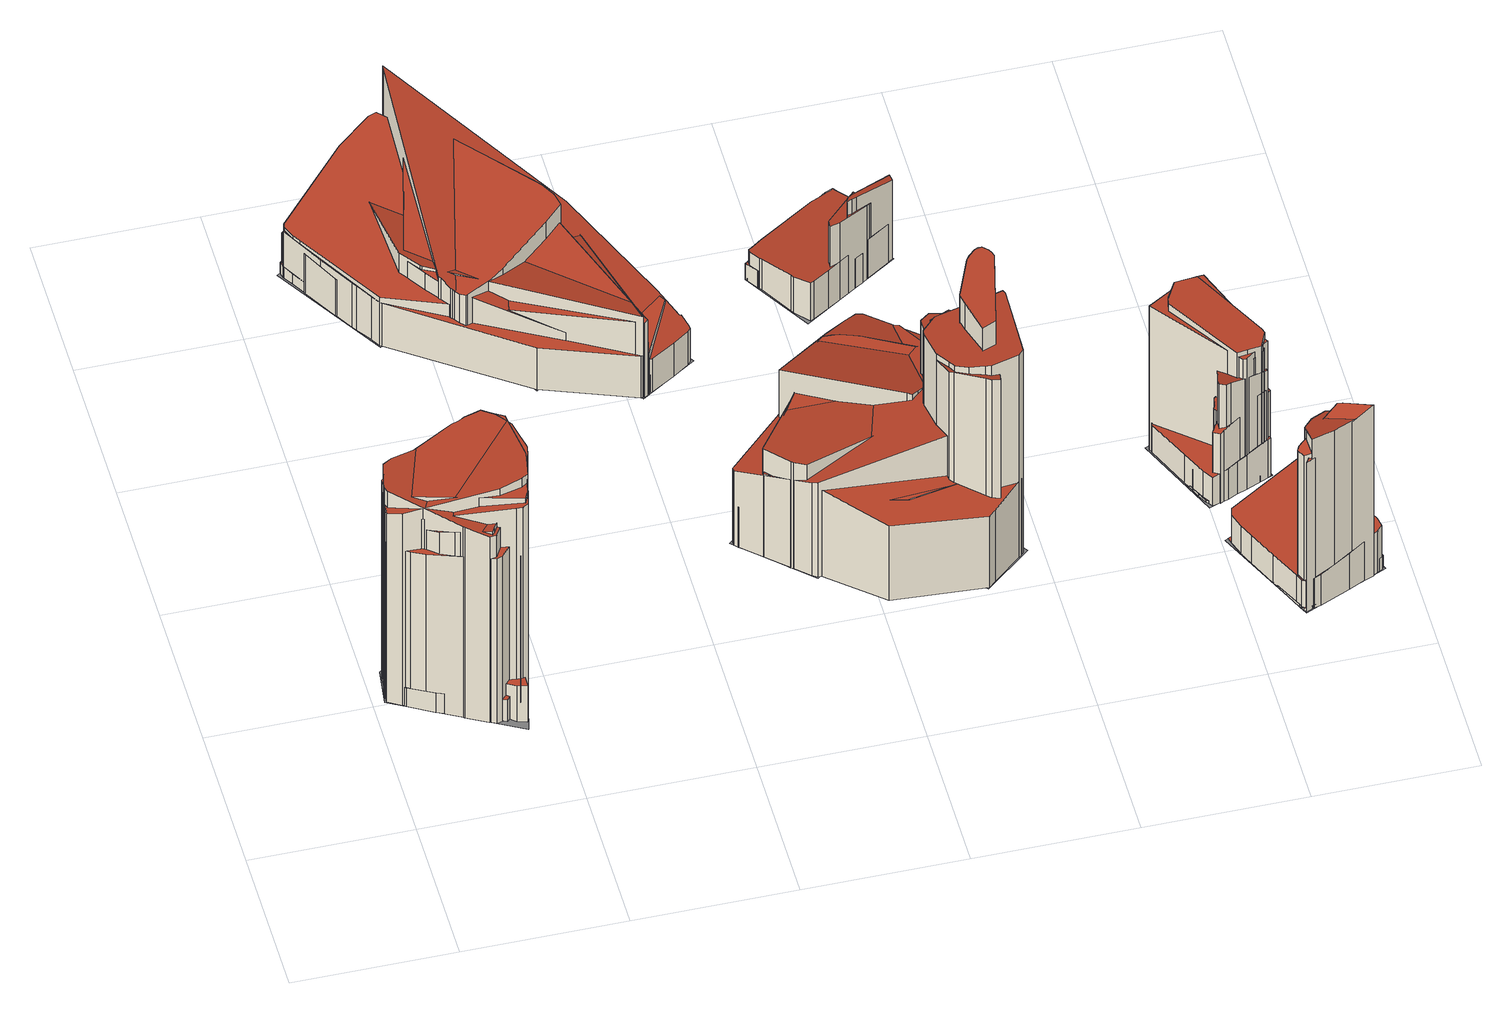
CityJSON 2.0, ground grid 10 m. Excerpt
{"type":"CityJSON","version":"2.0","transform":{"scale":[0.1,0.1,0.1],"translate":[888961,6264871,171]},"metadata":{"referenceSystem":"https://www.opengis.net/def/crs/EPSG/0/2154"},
"CityObjects":{
"building1":{"type":"Building","attributes":{"class":"Building"},"children":["building1-1"]},
"building1-1":{"type":"BuildingPart","parents":["building1"],"geometry":[{"type":"MultiSurface","lod":"2.2","boundaries":[[[0,1,2,3,4,5,6,7,8,9,10,11,12,13,14]],[[15,16,1,0]],[[16,17,2,1]],[[17,18,3,2]],[[18,19,4,3]],[[19,20,5,4]],[[20,21,6,5]],[[21,22,7,6]],[[22,23,8,7]],[[23,24,9,8]],[[24,25,10,9]],[[25,26,11,10]],[[26,27,12,11]],[[27,28,13,12]],[[28,29,14,13]],[[29,15,0,14]],[[30,31,32,33,34,35,36,37,38,39,40,41,42,43,44,45,46,47,48]],[[49,50,31,30]],[[50,51,32,31]],[[51,52,33,32]],[[52,53,34,33]],[[53,54,35,34]],[[54,55,36,35]],[[55,56,37,36]],[[56,57,38,37]],[[57,58,39,38]],[[58,59,40,39]],[[59,60,41,40]],[[60,61,42,41]],[[61,62,43,42]],[[62,63,44,43]],[[63,64,45,44]],[[64,65,46,45]],[[65,66,47,46]],[[66,67,48,47]],[[67,49,30,48]],[[68,69,70,71,72,73,74,75,76,77,78]],[[79,80,69,68]],[[80,81,70,69]],[[81,82,71,70]],[[82,83,72,71]],[[83,84,73,72]],[[84,85,74,73]],[[85,86,75,74]],[[86,87,76,75]],[[87,88,77,76]],[[88,89,78,77]],[[89,79,68,78]],[[90,91,92,93,94,95,96,97,98,99,100,101,102]],[[103,104,91,90]],[[104,105,92,91]],[[105,106,93,92]],[[106,107,94,93]],[[107,108,95,94]],[[108,109,96,95]],[[109,110,97,96]],[[110,111,98,97]],[[111,112,99,98]],[[112,113,100,99]],[[113,114,101,100]],[[114,115,102,101]],[[115,103,90,102]],[[116,117,118,119,120,121,122,123,124,125,126,127,128]],[[129,130,117,116]],[[130,131,118,117]],[[131,132,119,118]],[[132,20,120,119]],[[20,133,121,120]],[[133,134,122,121]],[[134,135,123,122]],[[135,136,124,123]],[[136,137,125,124]],[[137,138,126,125]],[[138,139,127,126]],[[139,140,128,127]],[[140,129,116,128]],[[141,142,143,144,145,146,147,148,149,150,151,152]],[[153,154,142,141]],[[154,155,143,142]],[[155,156,144,143]],[[156,157,145,144]],[[157,158,146,145]],[[158,159,147,146]],[[159,160,148,147]],[[160,161,149,148]],[[161,162,150,149]],[[162,163,151,150]],[[163,164,152,151]],[[164,153,141,152]],[[165,166,167,168,169,170,171,172,173,174,175]],[[176,177,166,165]],[[177,178,167,166]],[[178,179,168,167]],[[179,180,169,168]],[[180,181,170,169]],[[181,182,171,170]],[[182,183,172,171]],[[183,184,173,172]],[[184,185,174,173]],[[185,186,175,174]],[[186,176,165,175]],[[187,188,189,190,191,192,193,194,195,196]],[[197,198,188,187]],[[198,199,189,188]],[[199,200,190,189]],[[200,201,191,190]],[[201,56,192,191]],[[56,202,193,192]],[[202,203,194,193]],[[203,204,195,194]],[[204,205,196,195]],[[205,197,187,196]],[[206,207,208,209,210,211,212,213,214]],[[215,216,207,206]],[[216,217,208,207]],[[217,218,209,208]],[[218,219,210,209]],[[219,220,211,210]],[[220,113,212,211]],[[113,221,213,212]],[[221,222,214,213]],[[222,215,206,214]],[[223,224,225,226,56]]],"semantics":{"surfaces":[{"type":"RoofSurface","rf_azimuth":224.68,"rf_slope":8.95},{"type":"WallSurface","on_footprint_edge":true},{"type":"RoofSurface","rf_azimuth":194.73,"rf_slope":10.81},{"type":"RoofSurface","rf_azimuth":314.13,"rf_slope":13.45},{"type":"RoofSurface","rf_azimuth":207.09,"rf_slope":15},{"type":"RoofSurface","rf_azimuth":162,"rf_slope":19.38},{"type":"RoofSurface","rf_azimuth":138.66,"rf_slope":15.13},{"type":"RoofSurface","rf_azimuth":66.34,"rf_slope":7.08},{"type":"RoofSurface","rf_azimuth":181.18,"rf_slope":17.64},{"type":"RoofSurface","rf_azimuth":203.95,"rf_slope":17.08},{"type":"GroundSurface"}],"values":[0,1,1,1,1,1,1,1,1,1,1,1,1,1,1,1,2,1,1,1,1,1,1,1,1,1,1,1,1,1,1,1,1,1,1,1,3,1,1,1,1,1,1,1,1,1,1,1,4,1,1,1,1,1,1,1,1,1,1,1,1,1,5,1,1,1,1,1,1,1,1,1,1,1,1,1,6,1,1,1,1,1,1,1,1,1,1,1,1,7,1,1,1,1,1,1,1,1,1,1,1,8,1,1,1,1,1,1,1,1,1,1,9,1,1,1,1,1,1,1,1,1,10]}}]},
"building2":{"type":"Building","attributes":{"class":"Building"},"children":["building2-1"]},
"building2-1":{"type":"BuildingPart","parents":["building2"],"geometry":[{"type":"MultiSurface","lod":"2.2","boundaries":[[[227,228,229,230,231,232,233,234,235,236,237,238,239,240,241,242]],[[243,244,228,227]],[[244,245,229,228]],[[245,246,230,229]],[[246,247,231,230]],[[247,248,232,231]],[[248,249,233,232]],[[249,250,234,233]],[[250,251,235,234]],[[251,252,236,235]],[[252,253,237,236]],[[253,254,238,237]],[[254,255,239,238]],[[255,256,240,239]],[[256,257,241,240]],[[257,258,242,241]],[[258,243,227,242]],[[259,260,261,262,263,264,265,266,267,268,269,270,271,272,273,274]],[[275,276,260,259]],[[276,277,261,260]],[[277,278,262,261]],[[278,279,263,262]],[[279,280,264,263]],[[280,281,265,264]],[[281,282,266,265]],[[282,283,267,266]],[[283,284,268,267]],[[284,285,269,268]],[[285,286,270,269]],[[286,287,271,270]],[[287,288,272,271]],[[288,289,273,272]],[[289,290,274,273]],[[290,275,259,274]],[[291,292,293,294,295,296,297,298,299,300,301,302,303,304,305,306,307,308]],[[309,310,292,291]],[[310,311,293,292]],[[311,312,294,293]],[[312,313,295,294]],[[313,314,296,295]],[[314,315,297,296]],[[315,316,298,297]],[[316,317,299,298]],[[317,318,300,299]],[[318,319,301,300]],[[319,320,302,301]],[[320,321,303,302]],[[321,322,304,303]],[[322,323,305,304]],[[323,324,306,305]],[[324,325,307,306]],[[325,326,308,307]],[[326,309,291,308]],[[327,328,329,330,331,332,333,334,335,336,337,338,339,340,341,342,343,344]],[[345,346,328,327]],[[346,347,329,328]],[[347,348,330,329]],[[348,349,331,330]],[[349,246,332,331]],[[246,350,333,332]],[[350,351,334,333]],[[351,352,335,334]],[[352,353,336,335]],[[353,354,337,336]],[[354,355,338,337]],[[355,356,339,338]],[[356,357,340,339]],[[357,255,341,340]],[[255,358,342,341]],[[358,359,343,342]],[[359,360,344,343]],[[360,345,327,344]],[[361,362,363,364,365,366,367,368,369,370,371,372,373,374,375,376,377,378,379]],[[380,381,362,361]],[[381,382,363,362]],[[382,349,364,363]],[[349,383,365,364]],[[383,384,366,365]],[[384,385,367,366]],[[385,386,368,367]],[[386,387,369,368]],[[387,388,370,369]],[[388,285,371,370]],[[285,389,372,371]],[[389,390,373,372]],[[390,391,374,373]],[[391,392,375,374]],[[392,393,376,375]],[[393,394,377,376]],[[394,395,378,377]],[[395,396,379,378]],[[396,380,361,379]],[[397,398,399,400,401,402,403,404,405,406,407,408,409,410,411,412]],[[413,414,398,397]],[[414,415,399,398]],[[415,416,400,399]],[[416,417,401,400]],[[417,418,402,401]],[[418,419,403,402]],[[419,420,404,403]],[[420,421,405,404]],[[421,422,406,405]],[[422,423,407,406]],[[423,424,408,407]],[[424,393,409,408]],[[393,425,410,409]],[[425,426,411,410]],[[426,427,412,411]],[[427,413,397,412]],[[428,429,430,431,432,433,434,435,436,437]],[[438,439,429,428]],[[439,440,430,429]],[[440,441,431,430]],[[441,442,432,431]],[[442,443,433,432]],[[443,444,434,433]],[[444,445,435,434]],[[445,446,436,435]],[[446,447,437,436]],[[447,438,428,437]],[[448,449,450,451,452,453,454,455]],[[456,457,449,448]],[[457,458,450,449]],[[458,459,451,450]],[[459,460,452,451]],[[460,461,453,452]],[[461,462,454,453]],[[462,463,455,454]],[[463,456,448,455]],[[464,465,466,467,468,469,470,471,472]],[[473,465,464]],[[473,474,466,465]],[[474,475,467,466]],[[475,476,468,467]],[[476,477,469,468]],[[477,478,470,469]],[[478,479,471,470]],[[479,472,471]],[[480,481,482,483,484,485,486,487,488,489,490,491,492,493,494]]],"semantics":{"surfaces":[{"type":"RoofSurface","rf_azimuth":211.37,"rf_slope":16.49},{"type":"WallSurface","on_footprint_edge":true},{"type":"RoofSurface","rf_azimuth":304.4,"rf_slope":17.36},{"type":"RoofSurface","rf_azimuth":211.04,"rf_slope":16.75},{"type":"RoofSurface","rf_azimuth":256.93,"rf_slope":1.35},{"type":"RoofSurface","rf_azimuth":243.93,"rf_slope":1.42},{"type":"RoofSurface","rf_azimuth":306.8,"rf_slope":4.72},{"type":"RoofSurface","rf_azimuth":236.75,"rf_slope":2.19},{"type":"RoofSurface","rf_azimuth":65.38,"rf_slope":10.88},{"type":"RoofSurface","rf_azimuth":170.71,"rf_slope":11.93},{"type":"GroundSurface"}],"values":[0,1,1,1,1,1,1,1,1,1,1,1,1,1,1,1,1,2,1,1,1,1,1,1,1,1,1,1,1,1,1,1,1,1,3,1,1,1,1,1,1,1,1,1,1,1,1,1,1,1,1,1,1,4,1,1,1,1,1,1,1,1,1,1,1,1,1,1,1,1,1,1,5,1,1,1,1,1,1,1,1,1,1,1,1,1,1,1,1,1,1,1,6,1,1,1,1,1,1,1,1,1,1,1,1,1,1,1,1,7,1,1,1,1,1,1,1,1,1,1,8,1,1,1,1,1,1,1,1,9,1,1,1,1,1,1,1,1,10]}}]},
"building3":{"type":"Building","attributes":{"class":"Building"},"children":["building3-1"]},
"building3-1":{"type":"BuildingPart","parents":["building3"],"geometry":[{"type":"MultiSurface","lod":"2.2","boundaries":[[[495,496,497,498,499,500,501,502,503,504,505,506,507,508,509,510,511,512]],[[513,514,496,495]],[[514,515,497,496]],[[515,516,498,497]],[[516,517,499,498]],[[517,518,500,499]],[[518,519,501,500]],[[519,520,502,501]],[[520,521,503,502]],[[521,522,504,503]],[[522,523,505,504]],[[523,524,506,505]],[[524,525,507,506]],[[525,526,508,507]],[[526,527,509,508]],[[527,528,510,509]],[[528,529,511,510]],[[529,530,512,511]],[[530,513,495,512]],[[531,532,533,534,535,536,537,538,539,540,541]],[[542,543,532,531]],[[543,544,533,532]],[[544,545,534,533]],[[545,546,535,534]],[[546,547,536,535]],[[547,548,537,536]],[[548,549,538,537]],[[549,550,539,538]],[[550,551,540,539]],[[551,552,541,540]],[[552,542,531,541]],[[553,554,555,556,557,558,559,560,561,562,563]],[[564,565,554,553]],[[565,566,555,554]],[[566,567,556,555]],[[567,568,557,556]],[[568,569,558,557]],[[569,570,559,558]],[[570,571,560,559]],[[571,572,561,560]],[[572,573,562,561]],[[573,574,563,562]],[[574,564,553,563]],[[575,576,577,578,579,580,581,582,583,584,585,586,587,588,589]],[[590,591,576,575]],[[591,592,577,576]],[[592,593,578,577]],[[593,594,579,578]],[[594,595,580,579]],[[595,596,581,580]],[[596,597,582,581]],[[597,598,583,582]],[[598,599,584,583]],[[599,600,585,584]],[[600,601,586,585]],[[601,602,587,586]],[[602,603,588,587]],[[603,604,589,588]],[[604,590,575,589]],[[605,606,607,608,609,610,611,612,613,614,615,616,617,618,619,620,621]],[[622,623,606,605]],[[623,624,607,606]],[[624,625,608,607]],[[625,626,609,608]],[[626,627,610,609]],[[627,628,611,610]],[[628,629,612,611]],[[629,630,613,612]],[[630,631,614,613]],[[631,632,615,614]],[[632,633,616,615]],[[633,634,617,616]],[[634,550,618,617]],[[550,635,619,618]],[[635,636,620,619]],[[636,637,621,620]],[[637,622,605,621]],[[638,639,640,641,642,643,644,645,646,647,648,649,650]],[[651,652,639,638]],[[652,653,640,639]],[[653,654,641,640]],[[654,655,642,641]],[[655,656,643,642]],[[656,657,644,643]],[[657,658,645,644]],[[658,659,646,645]],[[659,660,647,646]],[[660,596,648,647]],[[596,661,649,648]],[[661,662,650,649]],[[662,651,638,650]],[[663,664,665,666,667,668,669,670,671,672]],[[673,674,664,663]],[[674,675,665,664]],[[675,676,666,665]],[[676,677,667,666]],[[677,678,668,667]],[[678,679,669,668]],[[679,680,670,669]],[[680,681,671,670]],[[681,682,672,671]],[[682,673,663,672]],[[683,684,685,686,687,688,689,690,691,692,693]],[[694,695,684,683]],[[695,696,685,684]],[[696,697,686,685]],[[697,698,687,686]],[[698,699,688,687]],[[699,700,689,688]],[[700,701,690,689]],[[701,702,691,690]],[[702,703,692,691]],[[703,704,693,692]],[[704,694,683,693]],[[705,706,707,708,709,710,711,712,713,714]],[[715,716,706,705]],[[716,717,707,706]],[[717,718,708,707]],[[718,719,709,708]],[[719,720,710,709]],[[720,721,711,710]],[[721,569,712,711]],[[569,722,713,712]],[[722,723,714,713]],[[723,715,705,714]],[[724,725,726,727,728,729,730,731,732,733,734,735]],[[736,737,725,724]],[[737,738,726,725]],[[738,739,727,726]],[[739,740,728,727]],[[740,741,729,728]],[[741,742,730,729]],[[742,743,731,730]],[[743,744,732,731]],[[744,745,733,732]],[[745,746,734,733]],[[746,747,735,734]],[[747,736,724,735]],[[748,749,750,751,752,753,754,755,756,757,758]],[[652,759,749,748]],[[759,760,750,749]],[[760,761,751,750]],[[761,762,752,751]],[[762,763,753,752]],[[763,764,754,753]],[[764,765,755,754]],[[765,766,756,755]],[[766,767,757,756]],[[767,768,758,757]],[[768,652,748,758]],[[769,770,771,772,773,774,775,776,777,778,779,780,781,782]],[[783,784,770,769]],[[784,785,771,770]],[[785,786,772,771]],[[786,787,773,772]],[[787,788,774,773]],[[788,595,775,774]],[[595,789,776,775]],[[789,790,777,776]],[[790,791,778,777]],[[791,792,779,778]],[[792,793,780,779]],[[793,794,781,780]],[[794,795,782,781]],[[795,783,769,782]],[[796,797,798,799,800,801,802,803,804,805,806,807,808,809,810,811,515,812]]],"semantics":{"surfaces":[{"type":"RoofSurface","rf_azimuth":280.78,"rf_slope":15.21},{"type":"WallSurface","on_footprint_edge":true},{"type":"RoofSurface","rf_azimuth":155.04,"rf_slope":17.5},{"type":"RoofSurface","rf_azimuth":38.99,"rf_slope":14.81},{"type":"RoofSurface","rf_azimuth":359.08,"rf_slope":2.03},{"type":"RoofSurface","rf_azimuth":310.92,"rf_slope":2.23},{"type":"RoofSurface","rf_azimuth":142.01,"rf_slope":12.71},{"type":"RoofSurface","rf_azimuth":49.41,"rf_slope":2.81},{"type":"RoofSurface","rf_azimuth":138.93,"rf_slope":7.86},{"type":"RoofSurface","rf_azimuth":327.33,"rf_slope":18.87},{"type":"RoofSurface","rf_azimuth":187.18,"rf_slope":14.47},{"type":"RoofSurface","rf_azimuth":72.99,"rf_slope":18.77},{"type":"RoofSurface","rf_azimuth":136.71,"rf_slope":18.49},{"type":"GroundSurface"}],"values":[0,1,1,1,1,1,1,1,1,1,1,1,1,1,1,1,1,1,1,2,1,1,1,1,1,1,1,1,1,1,1,3,1,1,1,1,1,1,1,1,1,1,1,4,1,1,1,1,1,1,1,1,1,1,1,1,1,1,1,5,1,1,1,1,1,1,1,1,1,1,1,1,1,1,1,1,1,6,1,1,1,1,1,1,1,1,1,1,1,1,1,7,1,1,1,1,1,1,1,1,1,1,8,1,1,1,1,1,1,1,1,1,1,1,9,1,1,1,1,1,1,1,1,1,1,10,1,1,1,1,1,1,1,1,1,1,1,1,11,1,1,1,1,1,1,1,1,1,1,1,12,1,1,1,1,1,1,1,1,1,1,1,1,1,1,13]}}]},
"building4":{"type":"Building","attributes":{"class":"Building"},"children":["building4-1"]},
"building4-1":{"type":"BuildingPart","parents":["building4"],"geometry":[{"type":"MultiSurface","lod":"2.2","boundaries":[[[813,814,815,816,817,818,819,820,821,822,823,824,825,826,827,828,829,830,831,832,833]],[[834,835,814,813]],[[835,836,815,814]],[[836,837,816,815]],[[837,838,817,816]],[[838,839,818,817]],[[839,840,819,818]],[[840,841,820,819]],[[841,842,821,820]],[[842,843,822,821]],[[843,844,823,822]],[[844,845,824,823]],[[845,846,825,824]],[[846,847,826,825]],[[847,848,827,826]],[[848,849,828,827]],[[849,850,829,828]],[[850,851,830,829]],[[851,852,831,830]],[[852,853,832,831]],[[853,854,833,832]],[[854,834,813,833]],[[855,856,857,858,859,860,861,862,863,864,865,866]],[[867,837,856,855]],[[837,868,857,856]],[[868,869,858,857]],[[869,870,859,858]],[[870,871,860,859]],[[871,872,861,860]],[[872,873,862,861]],[[873,874,863,862]],[[874,875,864,863]],[[875,876,865,864]],[[876,877,866,865]],[[877,867,855,866]],[[878,879,880,881,882,883,884,885,886,887,888,889,890]],[[891,892,879,878]],[[892,893,880,879]],[[893,894,881,880]],[[894,895,882,881]],[[895,896,883,882]],[[896,897,884,883]],[[897,898,885,884]],[[898,899,886,885]],[[899,900,887,886]],[[900,901,888,887]],[[901,902,889,888]],[[902,903,890,889]],[[903,891,878,890]],[[904,905,906,907,908,909,910,911]],[[912,913,905,904]],[[913,843,906,905]],[[843,914,907,906]],[[914,915,908,907]],[[915,916,909,908]],[[916,917,910,909]],[[917,918,911,910]],[[918,912,904,911]],[[919,920,921,922,923,924,925,926,927]],[[928,929,920,919]],[[929,930,921,920]],[[930,931,922,921]],[[931,932,923,922]],[[932,933,924,923]],[[933,934,925,924]],[[934,935,926,925]],[[935,877,927,926]],[[877,928,919,927]],[[936,937,938,939,940,941,942]],[[943,944,937,936]],[[944,945,938,937]],[[945,946,939,938]],[[946,933,940,939]],[[933,947,941,940]],[[947,948,942,941]],[[948,943,936,942]],[[949,928,950,951,952]]],"semantics":{"surfaces":[{"type":"RoofSurface","rf_azimuth":125.85,"rf_slope":8.07},{"type":"WallSurface","on_footprint_edge":true},{"type":"RoofSurface","rf_azimuth":194.18,"rf_slope":3.38},{"type":"RoofSurface","rf_azimuth":138.1,"rf_slope":16.17},{"type":"RoofSurface","rf_azimuth":357.33,"rf_slope":9.82},{"type":"RoofSurface","rf_azimuth":77.43,"rf_slope":6.66},{"type":"RoofSurface","rf_azimuth":355.03,"rf_slope":15.35},{"type":"GroundSurface"}],"values":[0,1,1,1,1,1,1,1,1,1,1,1,1,1,1,1,1,1,1,1,1,1,2,1,1,1,1,1,1,1,1,1,1,1,1,3,1,1,1,1,1,1,1,1,1,1,1,1,1,4,1,1,1,1,1,1,1,1,5,1,1,1,1,1,1,1,1,1,6,1,1,1,1,1,1,1,7]}}]},
"building5":{"type":"Building","attributes":{"class":"Building"},"children":["building5-1"]},
"building5-1":{"type":"BuildingPart","parents":["building5"],"geometry":[{"type":"MultiSurface","lod":"2.2","boundaries":[[[953,954,955,956,957,958,959,960,961,962,963,964,965,966,967]],[[968,969,954,953]],[[969,970,955,954]],[[970,971,956,955]],[[971,972,957,956]],[[972,973,958,957]],[[973,974,959,958]],[[974,975,960,959]],[[975,976,961,960]],[[976,977,962,961]],[[977,978,963,962]],[[978,979,964,963]],[[979,980,965,964]],[[980,981,966,965]],[[981,982,967,966]],[[982,968,953,967]],[[983,984,985,986,987,988,989,990,991,992,993]],[[994,995,984,983]],[[995,996,985,984]],[[996,997,986,985]],[[997,998,987,986]],[[998,999,988,987]],[[999,1000,989,988]],[[1000,1001,990,989]],[[1001,1002,991,990]],[[1002,1003,992,991]],[[1003,1004,993,992]],[[1004,994,983,993]],[[1005,1006,1007,1008,1009,1010,1011,1012,1013,1014,1015,1016,1017,1018,1019,1020]],[[1021,1006,1005]],[[1021,1022,1007,1006]],[[1022,1023,1008,1007]],[[1023,1024,1009,1008]],[[1024,1025,1010,1009]],[[1025,1026,1011,1010]],[[1026,973,1012,1011]],[[973,1027,1013,1012]],[[1027,1028,1014,1013]],[[1028,1029,1015,1014]],[[1029,1030,1016,1015]],[[1030,1031,1017,1016]],[[1031,1032,1018,1017]],[[1032,1033,1019,1018]],[[1033,1020,1019]],[[1034,1035,1036,1037,1038,1039,1040,1041,1042,1043]],[[1044,1045,1035,1034]],[[1045,974,1036,1035]],[[974,1046,1037,1036]],[[1046,1047,1038,1037]],[[1047,1048,1039,1038]],[[1048,1049,1040,1039]],[[1049,1050,1041,1040]],[[1050,1051,1042,1041]],[[1051,1052,1043,1042]],[[1052,1044,1034,1043]],[[1053,1054,1055,1056,1057,1058,1059,1060,1061]],[[1062,1063,1054,1053]],[[1063,1064,1055,1054]],[[1064,1065,1056,1055]],[[1065,1066,1057,1056]],[[1066,1067,1058,1057]],[[1067,1068,1059,1058]],[[1068,1069,1060,1059]],[[1069,1070,1061,1060]],[[1070,1062,1053,1061]],[[1071,1072,1073,1074,1075,1076,1077,1078,1079,1080,1081]],[[1082,1083,1072,1071]],[[1083,1084,1073,1072]],[[1084,998,1074,1073]],[[998,1085,1075,1074]],[[1085,1086,1076,1075]],[[1086,1029,1077,1076]],[[1029,1087,1078,1077]],[[1087,1088,1079,1078]],[[1088,1089,1080,1079]],[[1089,1090,1081,1080]],[[1090,1082,1071,1081]],[[1091,1092,1093,1094,1095,1096,1097]],[[1098,1099,1092,1091]],[[1099,1100,1093,1092]],[[1100,1101,1094,1093]],[[1101,1102,1095,1094]],[[1102,1103,1096,1095]],[[1103,1104,1097,1096]],[[1104,1098,1091,1097]],[[1105,1106,1107,1108,1109,1110,1111,1112,1113,1114,1115]],[[1116,1117,1106,1105]],[[1117,1118,1107,1106]],[[1118,1119,1108,1107]],[[1119,1120,1109,1108]],[[1120,1086,1110,1109]],[[1086,1121,1111,1110]],[[1121,1122,1112,1111]],[[1122,1123,1113,1112]],[[1123,1124,1114,1113]],[[1124,1125,1115,1114]],[[1125,1116,1105,1115]],[[1126,1127,1128,1129,1130,1131,1132]],[[1133,1134,1127,1126]],[[1134,977,1128,1127]],[[977,1135,1129,1128]],[[1135,1136,1130,1129]],[[1136,1137,1131,1130]],[[1137,1138,1132,1131]],[[1138,1133,1126,1132]],[[1139,1140,1141,1142,1143,1144,1145,1146,1147]],[[1148,1149,1140,1139]],[[1149,996,1141,1140]],[[996,1150,1142,1141]],[[1150,1151,1143,1142]],[[1151,1152,1144,1143]],[[1152,1153,1145,1144]],[[1153,1154,1146,1145]],[[1154,1155,1147,1146]],[[1155,1148,1139,1147]],[[1156,1157,1158,1159]]],"semantics":{"surfaces":[{"type":"RoofSurface","rf_azimuth":203.01,"rf_slope":12.06},{"type":"WallSurface","on_footprint_edge":true},{"type":"RoofSurface","rf_azimuth":72.44,"rf_slope":18.6},{"type":"RoofSurface","rf_azimuth":178.9,"rf_slope":6.62},{"type":"RoofSurface","rf_azimuth":291.47,"rf_slope":10.6},{"type":"RoofSurface","rf_azimuth":295.95,"rf_slope":12.87},{"type":"RoofSurface","rf_azimuth":202.1,"rf_slope":17.25},{"type":"RoofSurface","rf_azimuth":63.59,"rf_slope":14.17},{"type":"RoofSurface","rf_azimuth":246.44,"rf_slope":9.95},{"type":"RoofSurface","rf_azimuth":80.44,"rf_slope":9.65},{"type":"RoofSurface","rf_azimuth":185.96,"rf_slope":11.1},{"type":"GroundSurface"}],"values":[0,1,1,1,1,1,1,1,1,1,1,1,1,1,1,1,2,1,1,1,1,1,1,1,1,1,1,1,3,1,1,1,1,1,1,1,1,1,1,1,1,1,1,1,4,1,1,1,1,1,1,1,1,1,1,5,1,1,1,1,1,1,1,1,1,6,1,1,1,1,1,1,1,1,1,1,1,7,1,1,1,1,1,1,1,8,1,1,1,1,1,1,1,1,1,1,1,9,1,1,1,1,1,1,1,10,1,1,1,1,1,1,1,1,1,11]}}]},
"building6":{"type":"Building","attributes":{"class":"Building"},"children":["building6-1"]},
"building6-1":{"type":"BuildingPart","parents":["building6"],"geometry":[{"type":"MultiSurface","lod":"2.2","boundaries":[[[1160,1161,1162,1163,1164,1165,1166,1167,1168,1169,1170,1171,1172,1173,1174,1175,1176,1177,1178]],[[1179,1180,1161,1160]],[[1180,1181,1162,1161]],[[1181,1182,1163,1162]],[[1182,1183,1164,1163]],[[1183,1184,1165,1164]],[[1184,1185,1166,1165]],[[1185,1186,1167,1166]],[[1186,1187,1168,1167]],[[1187,1188,1169,1168]],[[1188,1189,1170,1169]],[[1189,1190,1171,1170]],[[1190,1191,1172,1171]],[[1191,1192,1173,1172]],[[1192,1193,1174,1173]],[[1193,1194,1175,1174]],[[1194,1195,1176,1175]],[[1195,1196,1177,1176]],[[1196,1197,1178,1177]],[[1197,1179,1160,1178]],[[1198,1199,1200,1201,1202,1203,1204,1205,1206,1207,1208,1209,1210,1211]],[[1212,1200,1199]],[[1212,1182,1201,1200]],[[1182,1213,1202,1201]],[[1213,1214,1203,1202]],[[1214,1215,1204,1203]],[[1215,1187,1205,1204]],[[1187,1216,1206,1205]],[[1216,1217,1207,1206]],[[1217,1218,1208,1207]],[[1218,1194,1209,1208]],[[1194,1219,1210,1209]],[[1219,1220,1211,1210]],[[1220,1198,1211]],[[1221,1222,1223,1224,1225,1226,1227,1228,1229,1230,1231,1232]],[[1233,1234,1222,1221]],[[1234,1235,1223,1222]],[[1235,1236,1224,1223]],[[1236,1237,1225,1224]],[[1237,1238,1226,1225]],[[1238,1239,1227,1226]],[[1239,1240,1228,1227]],[[1240,1241,1229,1228]],[[1241,1242,1230,1229]],[[1242,1243,1231,1230]],[[1243,1244,1232,1231]],[[1244,1233,1221,1232]],[[1245,1246,1247,1248,1249,1250,1251]],[[1252,1253,1246,1245]],[[1253,1254,1247,1246]],[[1254,1255,1248,1247]],[[1255,1256,1249,1248]],[[1256,1257,1250,1249]],[[1257,1258,1251,1250]],[[1258,1252,1245,1251]],[[1259,1260,1261,1262,1263,1264,1265,1266]],[[1267,1268,1260,1259]],[[1268,1269,1261,1260]],[[1269,1270,1262,1261]],[[1270,1271,1263,1262]],[[1271,1272,1264,1263]],[[1272,1273,1265,1264]],[[1273,1274,1266,1265]],[[1274,1267,1259,1266]],[[1275,1276,1277,1278,1279,1280,1281,1282]],[[1283,1284,1276,1275]],[[1284,1285,1277,1276]],[[1285,1286,1278,1277]],[[1286,1287,1279,1278]],[[1287,1288,1280,1279]],[[1288,1289,1281,1280]],[[1289,1290,1282,1281]],[[1290,1283,1275,1282]],[[1291,1292,1293,1294]]],"semantics":{"surfaces":[{"type":"RoofSurface","rf_azimuth":205.24,"rf_slope":12.28},{"type":"WallSurface","on_footprint_edge":true},{"type":"RoofSurface","rf_azimuth":194.91,"rf_slope":8.34},{"type":"RoofSurface","rf_azimuth":95.48,"rf_slope":14.71},{"type":"RoofSurface","rf_azimuth":225.87,"rf_slope":19.98},{"type":"RoofSurface","rf_azimuth":216.87,"rf_slope":7.19},{"type":"RoofSurface","rf_azimuth":279.68,"rf_slope":12.07},{"type":"GroundSurface"}],"values":[0,1,1,1,1,1,1,1,1,1,1,1,1,1,1,1,1,1,1,1,2,1,1,1,1,1,1,1,1,1,1,1,1,1,3,1,1,1,1,1,1,1,1,1,1,1,1,4,1,1,1,1,1,1,1,5,1,1,1,1,1,1,1,1,6,1,1,1,1,1,1,1,1,7]}}]}
},
"vertices":[
[8,104,20],[13,100,20],[18,95,20],[33,86,21],[71,69,23],[87,86,27],[91,104,29],[92,114,30],[88,134,32],[84,156,34],[79,157,34],[52,142,29],[42,136,27],[11,114,21],[8,107,20],[8,104,5],[13,100,5],[18,95,5],[33,86,5],[71,69,5],[87,86,5],[91,104,5],[92,114,5],[88,134,5],[84,156,5],[79,157,5],[52,142,5],[42,136,5],[11,114,5],[8,107,5],[10,120,167],[11,108,167],[13,106,167],[83,75,179],[85,79,179],[86,83,180],[92,105,182],[93,111,182],[93,112,182],[91,122,182],[89,131,182],[87,134,182],[82,141,182],[75,147,181],[65,146,179],[62,145,178],[57,144,177],[25,131,171],[21,129,170],[10,120,5],[11,108,5],[13,106,5],[83,75,5],[85,79,5],[86,83,5],[92,105,5],[93,111,5],[93,112,5],[91,122,5],[89,131,5],[87,134,5],[82,141,5],[75,147,5],[65,146,5],[62,145,5],[57,144,5],[25,131,5],[21,129,5],[9,109,172],[10,106,172],[47,79,161],[48,78,161],[61,71,157],[65,71,157],[90,109,159],[84,151,167],[18,129,174],[12,125,175],[9,111,173],[9,109,5],[10,106,5],[47,79,5],[48,78,5],[61,71,5],[65,71,5],[90,109,5],[84,151,5],[18,129,5],[12,125,5],[9,111,5],[8,105,131],[13,99,131],[20,94,132],[28,89,133],[65,69,140],[68,70,140],[82,82,145],[88,105,150],[90,124,152],[57,148,147],[56,147,147],[29,132,139],[28,132,138],[8,105,5],[13,99,5],[20,94,5],[28,89,5],[65,69,5],[68,70,5],[82,82,5],[88,105,5],[90,124,5],[57,148,5],[56,147,5],[29,132,5],[28,132,5],[8,101,159],[16,96,162],[70,83,182],[83,84,186],[87,86,187],[90,102,187],[87,137,182],[87,138,182],[81,145,179],[78,146,178],[66,146,174],[29,131,163],[10,119,158],[8,101,5],[16,96,5],[70,83,5],[83,84,5],[90,102,5],[87,137,5],[87,138,5],[81,145,5],[78,146,5],[66,146,5],[29,131,5],[10,119,5],[16,109,144],[19,102,146],[35,86,152],[43,81,155],[63,72,160],[64,73,161],[80,99,159],[54,133,148],[41,136,145],[34,136,143],[31,135,143],[22,128,142],[16,109,5],[19,102,5],[35,86,5],[43,81,5],[63,72,5],[64,73,5],[80,99,5],[54,133,5],[41,136,5],[34,136,5],[31,135,5],[22,128,5],[33,131,9],[40,88,14],[45,83,14],[55,78,14],[78,75,13],[82,80,13],[91,118,8],[89,127,7],[87,141,6],[84,154,4],[79,156,4],[33,131,5],[40,88,5],[45,83,5],[55,78,5],[78,75,5],[82,80,5],[91,118,5],[89,127,5],[87,141,5],[84,154,5],[79,156,5],[11,115,153],[15,98,154],[77,73,174],[81,72,175],[84,73,176],[93,111,179],[87,140,177],[82,145,176],[33,135,160],[14,123,154],[11,115,5],[15,98,5],[77,73,5],[81,72,5],[84,73,5],[87,140,5],[82,145,5],[33,135,5],[14,123,5],[37,133,31],[58,83,30],[76,68,34],[82,66,35],[80,157,46],[66,152,41],[56,147,38],[40,139,32],[37,136,31],[37,133,5],[58,83,5],[76,68,5],[82,66,5],[80,157,5],[66,152,5],[40,139,5],[37,136,5],[83,160,5],[10,125,5],[7,101,5],[81,60,5],
[29,420,68],[32,413,68],[35,408,68],[68,353,68],[204,276,90],[206,277,91],[205,279,91],[171,370,97],[167,377,97],[126,439,96],[118,448,95],[100,467,94],[96,472,93],[91,471,92],[71,459,85],[29,422,69],[29,420,29],[32,413,29],[35,408,29],[68,353,29],[204,276,29],[206,277,29],[205,279,29],[171,370,29],[167,377,29],[126,439,29],[118,448,29],[100,467,29],[96,472,29],[91,471,29],[71,459,29],[29,422,29],[99,339,91],[100,338,91],[104,332,88],[105,331,88],[106,330,87],[200,279,58],[209,279,56],[224,288,56],[234,295,56],[236,297,56],[236,299,56],[233,306,59],[232,306,59],[223,323,65],[185,383,87],[101,476,126],[99,339,29],[100,338,29],[104,332,29],[105,331,29],[106,330,29],[200,279,29],[209,279,29],[224,288,29],[234,295,29],[236,297,29],[236,299,29],[233,306,29],[232,306,29],[223,323,29],[185,383,29],[101,476,29],[85,365,87],[86,359,87],[93,348,87],[108,327,87],[111,324,88],[112,324,88],[127,329,92],[135,333,95],[165,352,106],[176,360,110],[174,368,111],[169,377,111],[115,446,107],[114,447,107],[112,449,107],[108,452,107],[106,449,106],[105,445,105],[85,365,29],[86,359,29],[93,348,29],[108,327,29],[111,324,29],[112,324,29],[127,329,29],[135,333,29],[165,352,29],[176,360,29],[174,368,29],[169,377,29],[115,446,29],[114,447,29],[112,449,29],[108,452,29],[106,449,29],[105,445,29],[28,419,66],[43,393,65],[56,371,65],[58,368,65],[65,358,64],[68,353,64],[146,297,63],[202,276,63],[207,278,63],[226,315,64],[191,372,65],[189,375,65],[181,386,66],[103,474,67],[96,472,67],[89,469,67],[72,459,67],[31,423,66],[28,419,29],[43,393,29],[56,371,29],[58,368,29],[65,358,29],[146,297,29],[202,276,29],[207,278,29],[226,315,29],[191,372,29],[189,375,29],[181,386,29],[103,474,29],[89,469,29],[72,459,29],[31,423,29],[27,422,38],[28,418,38],[34,409,37],[65,358,37],[70,353,37],[142,305,36],[203,277,36],[210,280,36],[215,283,37],[231,294,37],[236,299,37],[234,304,37],[223,321,37],[201,351,38],[104,469,39],[97,476,40],[89,471,39],[79,466,39],[76,464,39],[27,422,29],[28,418,29],[34,409,29],[70,353,29],[142,305,29],[203,277,29],[210,280,29],[215,283,29],[231,294,29],[234,304,29],[223,321,29],[201,351,29],[104,469,29],[97,476,29],[89,471,29],[79,466,29],[76,464,29],[28,422,62],[37,403,61],[49,382,59],[77,357,55],[144,301,48],[148,298,48],[208,279,44],[228,292,44],[229,297,44],[198,360,50],[179,384,52],[100,474,62],[97,476,62],[94,474,62],[86,470,62],[69,459,63],[28,422,29],[37,403,29],[49,382,29],[77,357,29],[144,301,29],[148,298,29],[208,279,29],[228,292,29],[229,297,29],[198,360,29],[179,384,29],[100,474,29],[94,474,29],[86,470,29],[69,459,29],[39,427,46],[107,327,45],[110,325,45],[145,299,45],[210,285,45],[211,286,46],[178,384,48],[102,474,49],[99,474,49],[69,458,48],[39,427,29],[107,327,29],[110,325,29],[145,299,29],[210,285,29],[211,286,29],[178,384,29],[102,474,29],[99,474,29],[69,458,29],[75,449,75],[82,365,89],[91,352,90],[92,351,90],[203,276,95],[183,386,77],[182,386,77],[98,473,69],[75,449,29],[82,365,29],[91,352,29],[92,351,29],[203,276,29],[183,386,29],[182,386,29],[98,473,29],[40,428,29],[73,359,38],[111,330,47],[205,278,69],[207,280,69],[171,380,58],[114,452,44],[97,456,40],[40,429,29],[73,359,29],[111,330,29],[205,278,29],[207,280,29],[171,380,29],[114,452,29],[97,456,29],[203,275,29],[238,297,29],[182,387,29],[165,376,29],[101,479,29],[68,459,29],[74,450,29],[25,421,29],[68,351,29],[76,356,29],[84,362,29],[110,323,29],[125,332,29],[146,296,29],[176,317,29],
[243,153,93],[245,150,92],[303,100,75],[361,96,72],[365,100,72],[385,117,76],[384,122,77],[384,124,78],[360,195,98],[359,197,98],[355,203,100],[350,207,102],[344,209,103],[316,220,107],[305,223,108],[300,223,109],[295,223,109],[292,221,108],[243,153,14],[245,150,14],[303,100,14],[361,96,14],[365,100,14],[385,117,14],[384,122,14],[384,124,14],[360,195,14],[359,197,14],[355,203,14],[350,207,14],[344,209,14],[316,220,14],[305,223,14],[300,223,14],[295,223,14],[292,221,14],[228,164,75],[265,130,90],[268,128,91],[365,125,119],[372,156,117],[342,231,98],[334,236,96],[321,242,91],[318,242,90],[309,236,88],[228,167,74],[228,164,14],[265,130,14],[268,128,14],[365,125,14],[372,156,14],[342,231,14],[334,236,14],[321,242,14],[318,242,14],[309,236,14],[228,167,14],[262,194,119],[330,167,110],[333,166,109],[337,169,108],[350,179,104],[362,189,100],[352,223,96],[324,245,98],[320,245,99],[313,240,101],[299,228,106],[262,194,14],[330,167,14],[333,166,14],[337,169,14],[350,179,14],[362,189,14],[352,223,14],[324,245,14],[320,245,14],[313,240,14],[299,228,14],[253,187,76],[256,141,76],[286,117,75],[294,112,75],[386,119,71],[389,170,71],[388,173,71],[387,175,71],[381,184,72],[352,221,73],[348,224,73],[338,231,73],[320,244,74],[311,238,74],[301,230,75],[253,187,14],[256,141,14],[286,117,14],[294,112,14],[386,119,14],[389,170,14],[388,173,14],[387,175,14],[381,184,14],[352,221,14],[348,224,14],[338,231,14],[320,244,14],[311,238,14],[301,230,14],[242,151,82],[247,148,82],[275,131,81],[299,117,80],[318,114,79],[382,126,78],[380,162,79],[353,219,81],[352,220,81],[335,233,82],[329,237,82],[322,242,83],[320,243,83],[318,242,83],[317,241,83],[297,225,83],[262,187,83],[242,151,14],[247,148,14],[275,131,14],[299,117,14],[318,114,14],[382,126,14],[380,162,14],[353,219,14],[352,220,14],[335,233,14],[329,237,14],[322,242,14],[320,243,14],[317,241,14],[297,225,14],[262,187,14],[338,157,166],[340,138,169],[345,128,171],[347,122,173],[354,118,174],[363,115,176],[366,113,177],[383,115,180],[386,118,180],[389,171,173],[388,173,173],[347,169,166],[338,160,166],[338,157,14],[340,138,14],[345,128,14],[347,122,14],[354,118,14],[363,115,14],[366,113,14],[383,115,14],[386,118,14],[389,171,14],[347,169,14],[338,160,14],[242,153,101],[255,139,101],[256,138,101],[263,134,101],[320,154,98],[328,161,98],[351,182,96],[313,238,95],[294,224,96],[292,222,97],[242,153,14],[255,139,14],[256,138,14],[263,134,14],[320,154,14],[328,161,14],[351,182,14],[313,238,14],[294,224,14],[292,222,14],[230,162,47],[235,158,48],[382,125,66],[384,180,61],[353,223,54],[347,227,53],[326,243,50],[321,246,49],[291,221,48],[233,167,47],[232,166,47],[230,162,14],[235,158,14],[382,125,14],[384,180,14],[353,223,14],[347,227,14],[326,243,14],[321,246,14],[291,221,14],[233,167,14],[232,166,14],[343,185,148],[346,140,139],[351,136,137],[363,132,133],[371,138,132],[383,168,133],[368,184,141],[362,189,143],[358,190,145],[349,190,147],[343,185,14],[346,140,14],[351,136,14],[363,132,14],[371,138,14],[383,168,14],[368,184,14],[358,190,14],[349,190,14],[359,158,192],[360,151,192],[365,128,193],[373,130,195],[384,177,199],[383,180,199],[382,182,199],[379,186,198],[377,186,198],[375,186,197],[371,183,196],[369,181,195],[359,158,14],[360,151,14],[365,128,14],[373,130,14],[384,177,14],[383,180,14],[382,182,14],[379,186,14],[377,186,14],[375,186,14],[371,183,14],[369,181,14],[340,138,164],[344,123,168],[346,121,169],[362,110,171],[365,108,171],[370,107,171],[372,118,167],[370,155,156],[364,190,145],[361,192,145],[348,183,149],[344,123,14],[346,121,14],[362,110,14],[365,108,14],[370,107,14],[372,118,14],[370,155,14],[364,190,14],[361,192,14],[348,183,14],[228,166,15],[229,164,16],[301,105,47],[305,105,48],[384,125,62],[384,126,62],[389,170,53],[389,173,53],[372,196,43],[300,201,24],[264,195,17],[256,190,16],[237,174,15],[232,170,15],[228,166,14],[229,164,14],[301,105,14],[305,105,14],[384,125,14],[384,126,14],[389,173,14],[372,196,14],[300,201,14],[264,195,14],[256,190,14],[237,174,14],[232,170,14],[360,95,14],[389,119,14],[366,151,14],[391,171,14],[369,200,14],[362,195,14],[346,212,14],[356,221,14],[321,247,14],[289,221,14],[302,207,14],[278,187,14],[265,197,14],[226,166,14],[268,127,14],[273,131,14],[335,126,14],
[282,343,63],[282,341,63],[286,334,64],[287,333,64],[299,313,68],[300,311,68],[308,302,70],[310,303,70],[320,309,70],[328,314,70],[362,336,70],[362,339,70],[361,345,69],[359,350,68],[342,374,64],[340,377,64],[335,375,64],[331,373,63],[326,371,63],[291,349,63],[284,344,63],[282,343,39],[282,341,39],[286,334,39],[287,333,39],[299,313,39],[300,311,39],[308,302,39],[310,303,39],[320,309,39],[328,314,39],[362,336,39],[362,339,39],[361,345,39],[359,350,39],[342,374,39],[340,377,39],[335,375,39],[331,373,39],[326,371,39],[291,349,39],[284,344,39],[281,342,41],[287,333,41],[298,315,41],[304,308,41],[359,339,45],[362,343,45],[357,352,45],[345,371,45],[341,377,45],[337,377,44],[335,377,44],[283,345,41],[281,342,39],[298,315,39],[304,308,39],[359,339,39],[362,343,39],[357,352,39],[345,371,39],[341,377,39],[337,377,39],[335,377,39],[283,345,39],[285,337,48],[313,306,60],[339,321,63],[344,324,63],[350,361,57],[344,369,54],[340,372,53],[310,358,49],[303,355,48],[295,350,47],[288,345,47],[286,342,47],[285,339,47],[285,337,39],[313,306,39],[339,321,39],[344,324,39],[350,361,39],[344,369,39],[340,372,39],[310,358,39],[303,355,39],[295,350,39],[288,345,39],[286,342,39],[285,339,39],[322,316,103],[322,312,103],[328,314,102],[347,326,99],[349,328,98],[352,331,98],[345,336,99],[342,338,100],[322,316,39],[322,312,39],[347,326,39],[349,328,39],[352,331,39],[345,336,39],[342,338,39],[280,343,52],[285,335,53],[320,310,55],[330,316,54],[364,340,50],[364,341,50],[327,365,48],[289,348,51],[283,345,52],[280,343,39],[285,335,39],[320,310,39],[330,316,39],[364,340,39],[364,341,39],[327,365,39],[289,348,39],[334,320,112],[337,321,112],[340,323,111],[365,338,104],[364,341,105],[339,326,111],[335,323,112],[334,320,39],[337,321,39],[340,323,39],[365,338,39],[339,326,39],[335,323,39],[333,375,39],[306,300,39],[366,338,39],[340,380,39],
[470,151,64],[482,123,65],[489,108,65],[493,101,65],[503,104,67],[509,107,68],[515,109,70],[529,115,73],[531,116,73],[530,120,74],[510,168,74],[507,172,73],[481,161,67],[476,158,66],[471,154,65],[470,151,42],[482,123,42],[489,108,42],[493,101,42],[503,104,42],[509,107,42],[515,109,42],[529,115,42],[531,116,42],[530,120,42],[510,168,42],[507,172,42],[481,161,42],[476,158,42],[471,154,42],[498,106,136],[502,105,135],[505,106,135],[514,109,133],[529,116,129],[528,121,128],[523,130,125],[513,138,124],[508,136,125],[502,126,129],[498,109,135],[498,106,42],[502,105,42],[505,106,42],[514,109,42],[529,116,42],[528,121,42],[523,130,42],[513,138,42],[508,136,42],[502,126,42],[498,109,42],[478,156,42],[479,139,43],[481,126,43],[487,111,44],[490,105,44],[492,103,44],[500,105,45],[509,107,46],[524,113,48],[526,118,48],[522,135,48],[516,149,47],[512,156,46],[503,166,45],[499,168,45],[478,160,42],[479,139,42],[481,126,42],[487,111,42],[490,105,42],[492,103,42],[500,105,42],[524,113,42],[526,118,42],[522,135,42],[516,149,42],[512,156,42],[503,166,42],[499,168,42],[469,153,160],[513,109,149],[515,109,149],[522,114,149],[530,119,150],[528,122,150],[505,169,160],[501,169,160],[491,165,160],[486,163,160],[469,153,42],[513,109,42],[522,114,42],[530,119,42],[528,122,42],[505,169,42],[501,169,42],[491,165,42],[486,163,42],[479,148,164],[510,111,153],[516,112,153],[525,114,152],[529,122,154],[528,125,154],[500,164,165],[486,162,166],[480,152,165],[479,148,42],[510,111,42],[516,112,42],[525,114,42],[529,122,42],[528,125,42],[500,164,42],[486,162,42],[480,152,42],[494,105,98],[498,102,99],[500,103,100],[529,116,110],[531,118,110],[529,123,110],[522,135,110],[520,135,109],[519,135,109],[516,133,108],[496,108,99],[494,105,42],[498,102,42],[500,103,42],[531,118,42],[529,123,42],[520,135,42],[519,135,42],[516,133,42],[496,108,42],[502,121,126],[505,108,129],[525,116,125],[521,130,122],[519,132,122],[512,131,123],[509,130,123],[502,121,42],[505,108,42],[525,116,42],[521,130,42],[519,132,42],[512,131,42],[509,130,42],[491,150,149],[513,116,145],[515,114,144],[519,112,144],[527,116,146],[529,123,147],[504,167,152],[500,166,152],[492,160,150],[492,157,150],[491,153,149],[491,150,42],[513,116,42],[515,114,42],[519,112,42],[527,116,42],[504,167,42],[500,166,42],[492,160,42],[492,157,42],[491,153,42],[485,116,59],[530,117,58],[530,120,58],[520,143,54],[509,170,50],[502,169,50],[499,166,51],[485,116,42],[530,117,42],[520,143,42],[509,170,42],[502,169,42],[499,166,42],[497,114,108],[498,112,108],[505,106,110],[528,115,114],[524,134,114],[523,136,114],[518,134,113],[499,121,109],[498,116,108],[497,114,42],[498,112,42],[528,115,42],[524,134,42],[523,136,42],[518,134,42],[499,121,42],[498,116,42],[532,116,42],[508,172,42],[467,155,42],[491,100,42],
[496,69,66],[499,60,66],[503,51,66],[511,33,66],[520,14,66],[522,9,66],[524,8,66],[527,8,67],[529,8,67],[533,9,68],[552,17,72],[571,26,77],[574,29,78],[573,35,78],[562,59,78],[547,94,79],[545,94,78],[542,93,78],[497,73,67],[496,69,43],[499,60,43],[503,51,43],[511,33,43],[520,14,43],[522,9,43],[524,8,43],[527,8,43],[529,8,43],[533,9,43],[552,17,43],[571,26,43],[574,29,43],[573,35,43],[562,59,43],[547,94,43],[545,94,43],[542,93,43],[497,73,43],[495,73,43],[498,62,43],[505,47,44],[511,33,44],[521,11,45],[523,7,45],[524,7,45],[529,8,45],[564,23,51],[574,28,53],[575,29,53],[547,94,51],[545,93,51],[501,75,44],[505,47,43],[521,11,43],[523,7,43],[524,7,43],[564,23,43],[574,28,43],[575,29,43],[545,93,43],[501,75,43],[527,22,177],[527,19,178],[528,8,181],[542,13,180],[557,20,179],[566,24,178],[568,25,178],[567,27,177],[565,31,176],[553,32,175],[542,34,175],[533,29,176],[527,22,43],[527,19,43],[528,8,43],[542,13,43],[557,20,43],[566,24,43],[568,25,43],[567,27,43],[565,31,43],[553,32,43],[542,34,43],[533,29,43],[521,14,168],[523,9,168],[530,9,169],[568,24,183],[552,32,181],[549,33,180],[522,16,169],[521,14,43],[523,9,43],[530,9,43],[568,24,43],[552,32,43],[549,33,43],[522,16,43],[531,10,50],[539,12,51],[544,14,51],[564,40,55],[556,70,57],[543,93,57],[536,86,56],[536,84,56],[531,10,43],[539,12,43],[544,14,43],[564,40,43],[556,70,43],[543,93,43],[536,86,43],[536,84,43],[524,6,165],[556,20,167],[562,25,168],[563,26,168],[560,32,170],[558,33,170],[542,33,170],[542,32,170],[524,6,43],[556,20,43],[562,25,43],[563,26,43],[560,32,43],[558,33,43],[542,33,43],[542,32,43],[576,28,43],[547,95,43],[493,72,43],[524,5,43]
]}
